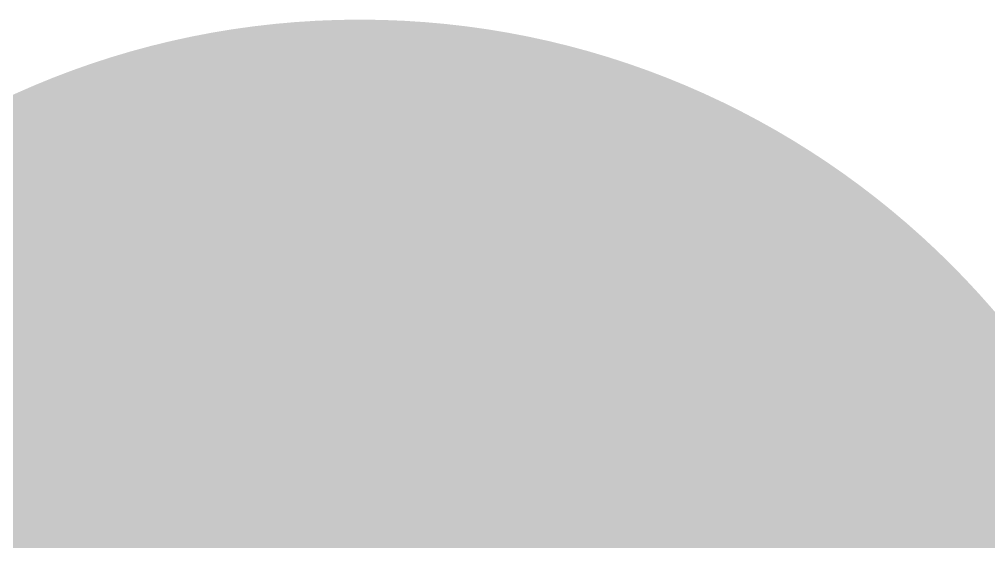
# Model space of a CAD drawing. Header units: inches. Extents: x 22 to 371, y 55 to 284.
# Drawn here: x 100.6236 to 101.0892, y 157.2855 to 157.5364 of the extents above; entities that cross this region are included whole.
import ezdxf

# ---------------------------------------------------------------- set-up
doc = ezdxf.new("R2010")
doc.units = ezdxf.units.IN
for name, color, linetype in [('Bottom Layer', 5, 'Continuous'), ('Bottom Solder', 6, 'Continuous'), ('Drill Drawing', 1, 'Continuous'), ('Layer 1', 16, 'Continuous'), ('Layer 2', 76, 'Continuous'), ('Top Layer', 1, 'Continuous'), ('Top Solder', 216, 'Continuous')]:
    doc.layers.add(name, color=color, linetype=linetype)

msp = doc.modelspace()

# ---------------------------------------------------------------- hatches: boundary and pattern name
at = {"layer": 'Bottom Layer'}
h = msp.add_hatch(color=5, dxfattribs=at)
edge = h.paths.add_edge_path()
edge.add_arc((100.7872, 157.13465), 0.3, 0, 360)
at = {"layer": 'Bottom Solder'}
h = msp.add_hatch(color=6, dxfattribs=at)
edge = h.paths.add_edge_path()
edge.add_arc((100.7872, 157.13465), 0.4016, 0, 360)
at = {"layer": 'Layer 1'}
h = msp.add_hatch(color=16, dxfattribs=at)
edge = h.paths.add_edge_path()
edge.add_arc((100.7872, 157.13465), 0.3, 0, 360)
at = {"layer": 'Layer 2'}
h = msp.add_hatch(color=76, dxfattribs=at)
edge = h.paths.add_edge_path()
edge.add_arc((100.7872, 157.13465), 0.3, 0, 360)
at = {"layer": 'Top Layer'}
h = msp.add_hatch(color=1, dxfattribs=at)
edge = h.paths.add_edge_path()
edge.add_arc((100.7872, 157.13465), 0.3, 0, 360)
at = {"layer": 'Top Solder'}
h = msp.add_hatch(color=216, dxfattribs=at)
edge = h.paths.add_edge_path()
edge.add_arc((100.7872, 157.13465), 0.4016, 0, 360)

# ---------------------------------------------------------------- linework, layer by layer
at = {"layer": 'Drill Drawing'}
for points in [[(100.5332, 157.38865, 0.0508, 0.0508, 0), (100.7872, 157.26165, 0.0508, 0.0508, 0)], [(100.7872, 157.26165, 0.0508, 0.0508, 0), (101.0412, 157.38865, 0.0508, 0.0508, 0)], [(100.9142, 157.13465, 0.0508, 0.0508, 0), (101.0412, 157.38865, 0.0508, 0.0508, 0)]]:
    msp.add_lwpolyline(points, format="xyseb", dxfattribs=at)
for points in [[(101.0285, 157.38865, 0.0254, 0.0254, 1), (101.0539, 157.38865, 0.0254, 0.0254, 1)], [(101.0285, 157.38865, 0.0254, 0.0254, 1), (101.0539, 157.38865, 0.0254, 0.0254, 1)], [(100.7745, 157.26165, 0.0254, 0.0254, 1), (100.7999, 157.26165, 0.0254, 0.0254, 1)], [(100.7745, 157.26165, 0.0254, 0.0254, 1), (100.7999, 157.26165, 0.0254, 0.0254, 1)]]:
    msp.add_lwpolyline(points, format="xyseb", close=True, dxfattribs=at)

doc.saveas('drawing.dxf')
